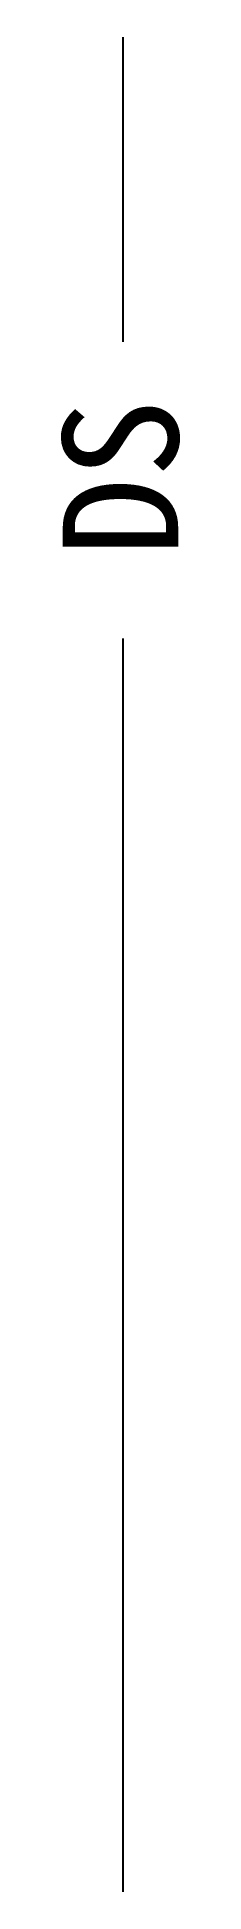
# Model space of a CAD drawing. Extents: x 192.5 to 194.1, y 156.5 to 181.5.
import ezdxf
from ezdxf.enums import TextEntityAlignment as Align

# ---------------------------------------------------------------- set-up
doc = ezdxf.new("R2010")
doc.units = 0
doc.header["$MEASUREMENT"] = 0
doc.layers.get('0').update_dxf_attribs({"linetype": 'CONTINUOUS'})
doc.layers.add('S-PA', color=7, linetype='CONTINUOUS')
doc.styles.get("Standard").update_dxf_attribs({"font": ''})
doc.styles.get('Standard').set_extended_font_data('SimSun')

msp = doc.modelspace()

# ---------------------------------------------------------------- linework, layer by layer
at = {"color": 3}
for p, q in [((193.373, 181.531), (193.373, 177.426)), ((193.373, 173.426), (193.373, 156.531))]:
    msp.add_line(p, q, dxfattribs=at)

# ---------------------------------------------------------------- texts
at = {"layer": 'S-PA', "color": 3}
msp.add_text('DS', height=1.5572, rotation=90, dxfattribs=at).set_placement((193.339, 175.589), align=Align.MIDDLE)

doc.saveas('drawing.dxf')
